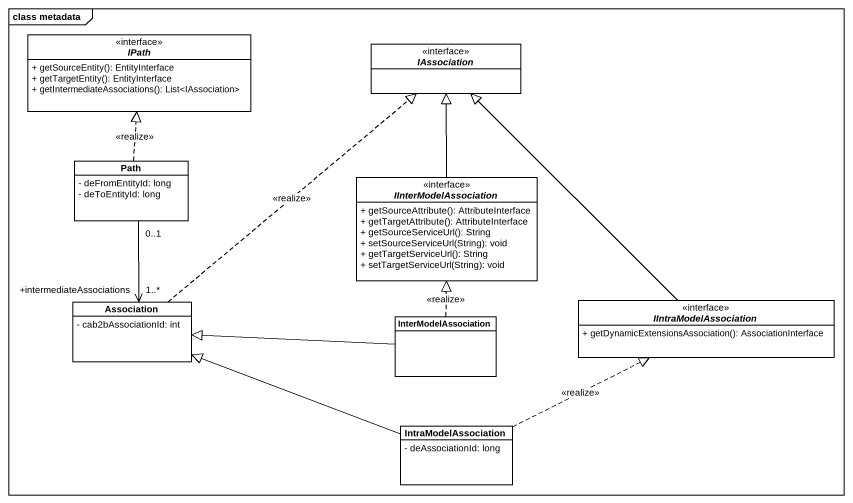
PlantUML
@startuml
mainframe class metadata
hide circle
hide empty members
skinparam classAttributeIconSize 0
interface IPath <<interface>> {
  + getSourceEntity(): EntityInterface
  + getTargetEntity(): EntityInterface
  + getIntermediateAssociations(): List<IAssociation>
}
interface IAssociation <<interface>>
class Path {
  - deFromEntityId: long
  - deToEntityId: long
}
interface IInterModelAssociation <<interface>> {
  + getSourceAttribute(): AttributeInterface
  + getTargetAttribute(): AttributeInterface
  + getSourceServiceUrl(): String
  + setSourceServiceUrl(String): void
  + getTargetServiceUrl(): String
  + setTargetServiceUrl(String): void
}
interface IIntraModelAssociation <<interface>> {
  + getDynamicExtensionsAssociation(): AssociationInterface
}
class Association {
  - cab2bAssociationId: int
}
class InterModelAssociation
class IntraModelAssociation {
  - deAssociationId: long
}
Path .up.|> IPath : <<realize>>
Path "0..1" --> "+intermediateAssociations\n1..*" Association
IInterModelAssociation -up-|> IAssociation
IIntraModelAssociation -up-|> IAssociation
Association .up.|> IAssociation : <<realize>>
InterModelAssociation .up.|> IInterModelAssociation : <<realize>>
InterModelAssociation -left-|> Association
IntraModelAssociation .right.|> IIntraModelAssociation : <<realize>>
IntraModelAssociation -left-|> Association
@enduml
